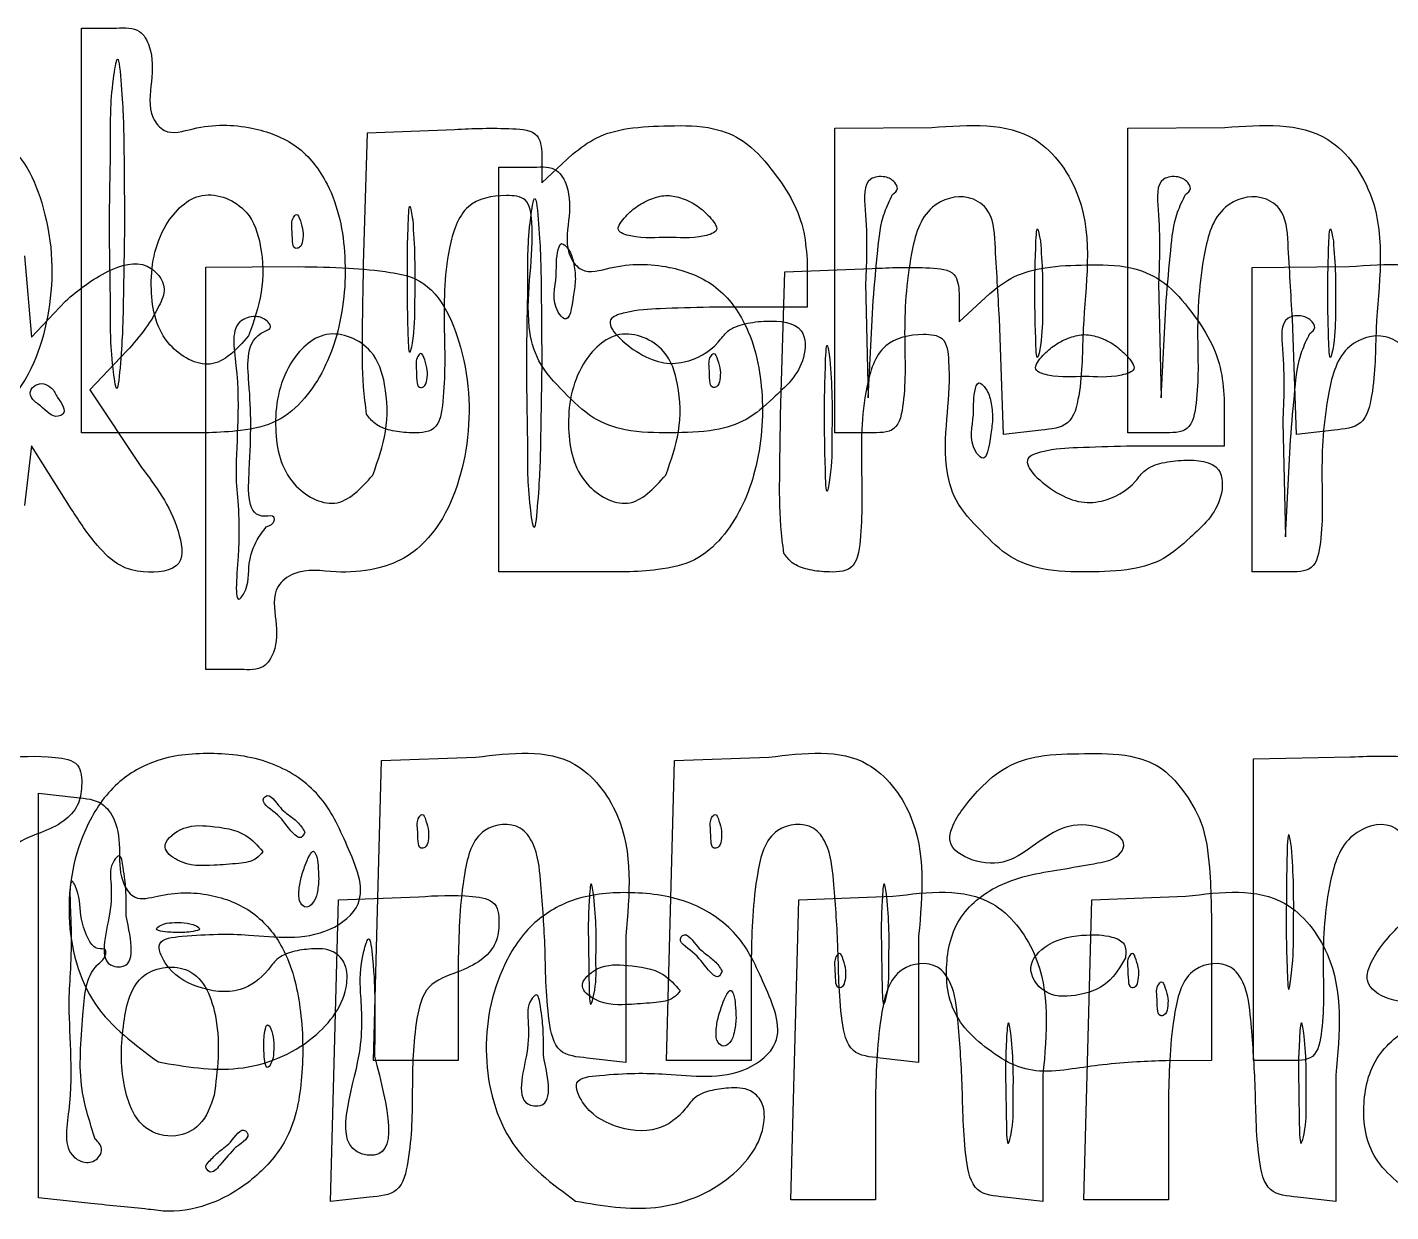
# Model space of a CAD drawing. Extents: x 0.12 to 3.45, y 0.56 to 2.39.
# Drawn here: x 2.5586 to 2.8844, y 1.1326 to 1.4156 of the extents above; entities that cross this region are included whole.
import ezdxf

# ---------------------------------------------------------------- set-up
doc = ezdxf.new("R2010")
doc.units = 0
doc.layers.get('0').update_dxf_attribs({"linetype": 'CONTINUOUS'})

msp = doc.modelspace()

# ---------------------------------------------------------------- linework, layer by layer
at = {"color": 7}
for p, q in [((2.571548, 1.367077), (2.571548, 1.41541)), ((2.571548, 1.41541), (2.579881, 1.41541)), ((2.639882, 1.39041), (2.660715, 1.391217)), ((2.751548, 1.391471), (2.774729, 1.391688)), ((2.751548, 1.355107), (2.751548, 1.391471)), ((2.821548, 1.391471), (2.844729, 1.391688)), ((2.821548, 1.355107), (2.821548, 1.391471)), ((2.638915, 1.358993), (2.639882, 1.39041)), ((2.681548, 1.378484), (2.688844, 1.38528)), ((2.681548, 1.385253), (2.681548, 1.378484)), ((2.671249, 1.333843), (2.671249, 1.382176)), ((2.671249, 1.382176), (2.679583, 1.382176)), ((2.76533, 1.375687), (2.76533, 1.375687)), ((2.83533, 1.375687), (2.83533, 1.375687)), ((2.581811, 1.368574), (2.581811, 1.368574)), ((2.623825, 1.369368), (2.623825, 1.369368)), ((2.650655, 1.369577), (2.650655, 1.369577)), ((2.721548, 1.37041), (2.721548, 1.37041)), ((2.571548, 1.318743), (2.571548, 1.367077)), ((2.571548, 1.367077), (2.571548, 1.367077)), ((2.800643, 1.364577), (2.800643, 1.364577)), ((2.870643, 1.364577), (2.870643, 1.364577)), ((2.557916, 1.361038), (2.559583, 1.341566)), ((2.744882, 1.360154), (2.744882, 1.348743)), ((2.601249, 1.358267), (2.62336, 1.358437)), ((2.601249, 1.310223), (2.601249, 1.358267)), ((2.738616, 1.325759), (2.739583, 1.357176)), ((2.739583, 1.357176), (2.760416, 1.357983)), ((2.851249, 1.358238), (2.87443, 1.358454)), ((2.851249, 1.321873), (2.851249, 1.358238)), ((2.751548, 1.318743), (2.751548, 1.355107)), ((2.751548, 1.355107), (2.751548, 1.355107)), ((2.758868, 1.354472), (2.759521, 1.327077)), ((2.821548, 1.318743), (2.821548, 1.355107)), ((2.821548, 1.355107), (2.821548, 1.355107)), ((2.828868, 1.354472), (2.829521, 1.327077)), ((2.559583, 1.341566), (2.567664, 1.350204)), ((2.689084, 1.351708), (2.689084, 1.351708)), ((2.759521, 1.327077), (2.760704, 1.350318)), ((2.78125, 1.34525), (2.788545, 1.352046)), ((2.78125, 1.352019), (2.78125, 1.34525)), ((2.829521, 1.327077), (2.830704, 1.350318)), ((2.744882, 1.348743), (2.721548, 1.348743)), ((2.791824, 1.318327), (2.790853, 1.345998)), ((2.861824, 1.318327), (2.860853, 1.345998)), ((2.865032, 1.342453), (2.865031, 1.342453)), ((2.611431, 1.341857), (2.611431, 1.341857)), ((2.582382, 1.338285), (2.573515, 1.32903)), ((2.653527, 1.336138), (2.653526, 1.336138)), ((2.723527, 1.336134), (2.723527, 1.336134)), ((2.750357, 1.336343), (2.750357, 1.336343)), ((2.821249, 1.337176), (2.821249, 1.337176)), ((2.671249, 1.285509), (2.671249, 1.333843)), ((2.671249, 1.333843), (2.671249, 1.333843)), ((2.681512, 1.335341), (2.681512, 1.335341)), ((2.565796, 1.327157), (2.565796, 1.327157)), ((2.573515, 1.32903), (2.585834, 1.310476)), ((2.844583, 1.32692), (2.844583, 1.31551)), ((2.639644, 1.32316), (2.639644, 1.32316)), ((2.85125, 1.321873), (2.851249, 1.321873)), ((2.85125, 1.285509), (2.85125, 1.321873)), ((2.858569, 1.321238), (2.859222, 1.293843)), ((2.5943, 1.318743), (2.571548, 1.318743)), ((2.759882, 1.318743), (2.751548, 1.318743)), ((2.788785, 1.318474), (2.788785, 1.318474)), ((2.800853, 1.319368), (2.791824, 1.318327)), ((2.829882, 1.318743), (2.821548, 1.318743)), ((2.859222, 1.293843), (2.860405, 1.317084)), ((2.870853, 1.319368), (2.861824, 1.318327)), ((2.559583, 1.315604), (2.557917, 1.30139)), ((2.569056, 1.300557), (2.559583, 1.315604)), ((2.844583, 1.31551), (2.82125, 1.31551)), ((2.601249, 1.26218), (2.601249, 1.310224)), ((2.601249, 1.310224), (2.601249, 1.310223)), ((2.641133, 1.308627), (2.641132, 1.308627)), ((2.711133, 1.308624), (2.711132, 1.308624)), ((2.615665, 1.296252), (2.615664, 1.296252)), ((2.739346, 1.289926), (2.739345, 1.289926)), ((2.694002, 1.285509), (2.671249, 1.285509)), ((2.859583, 1.285509), (2.85125, 1.285509)), ((2.609583, 1.26218), (2.601249, 1.26218)), ((2.851548, 1.240873), (2.874775, 1.241304)), ((2.642268, 1.204579), (2.643214, 1.240413)), ((2.643214, 1.240413), (2.665721, 1.241238)), ((2.712268, 1.204579), (2.713214, 1.240413)), ((2.713214, 1.240413), (2.735721, 1.241238)), ((2.851548, 1.20481), (2.851548, 1.240873)), ((2.56125, 1.184269), (2.56125, 1.232623)), ((2.56125, 1.232623), (2.570416, 1.231568)), ((2.653825, 1.226038), (2.653825, 1.226038)), ((2.723825, 1.226038), (2.723825, 1.226038)), ((2.624882, 1.223339), (2.624882, 1.223339)), ((2.614882, 1.218684), (2.614882, 1.218684)), ((2.860647, 1.21968), (2.86065, 1.21968)), ((2.628215, 1.212081), (2.628215, 1.212081)), ((2.631968, 1.171113), (2.632916, 1.207179)), ((2.632916, 1.207179), (2.652083, 1.207873)), ((2.693976, 1.207838), (2.69398, 1.207838)), ((2.74197, 1.171346), (2.742915, 1.207179)), ((2.742915, 1.207179), (2.765423, 1.208004)), ((2.763976, 1.207838), (2.76398, 1.207838)), ((2.81197, 1.171346), (2.812915, 1.207179)), ((2.812915, 1.207179), (2.835423, 1.208004)), ((2.582173, 1.203291), (2.582173, 1.20329)), ((2.641322, 1.168746), (2.642267, 1.204579)), ((2.642267, 1.204579), (2.642268, 1.204579)), ((2.711322, 1.168746), (2.712267, 1.204579)), ((2.712267, 1.204579), (2.712268, 1.204579)), ((2.851548, 1.168747), (2.851548, 1.20481)), ((2.851548, 1.20481), (2.851548, 1.20481)), ((2.59875, 1.201054), (2.59875, 1.201054)), ((2.701547, 1.198524), (2.701547, 1.168303)), ((2.771547, 1.198524), (2.771547, 1.168303)), ((2.841549, 1.19663), (2.841549, 1.168747)), ((2.661547, 1.193337), (2.661547, 1.168746)), ((2.731547, 1.193337), (2.731547, 1.168746)), ((2.753527, 1.192804), (2.753526, 1.192804)), ((2.82096, 1.19329), (2.82096, 1.19329)), ((2.823527, 1.192804), (2.823526, 1.192804)), ((2.724583, 1.190105), (2.724583, 1.190105)), ((2.830492, 1.186039), (2.830492, 1.186039)), ((2.56125, 1.135916), (2.56125, 1.184269)), ((2.714583, 1.18545), (2.714583, 1.18545)), ((2.616791, 1.176347), (2.616791, 1.176347)), ((2.727917, 1.178847), (2.727917, 1.178847)), ((2.793677, 1.174605), (2.793682, 1.174605)), ((2.863677, 1.174605), (2.863682, 1.174605)), ((2.63102, 1.135047), (2.631968, 1.171113)), ((2.631968, 1.171113), (2.631968, 1.171113)), ((2.641543, 1.169829), (2.641543, 1.169829)), ((2.681875, 1.170057), (2.681875, 1.170056)), ((2.741023, 1.135512), (2.741969, 1.171345)), ((2.741969, 1.171345), (2.74197, 1.171346)), ((2.787381, 1.172024), (2.787381, 1.172021)), ((2.811023, 1.135512), (2.811969, 1.171345)), ((2.811969, 1.171345), (2.81197, 1.171346)), ((2.589882, 1.16841), (2.589882, 1.16841)), ((2.651435, 1.168746), (2.641322, 1.168746)), ((2.661547, 1.168746), (2.651435, 1.168746)), ((2.701547, 1.168303), (2.692381, 1.169357)), ((2.721435, 1.168746), (2.711322, 1.168746)), ((2.731547, 1.168746), (2.721435, 1.168746)), ((2.771547, 1.168303), (2.762381, 1.169357)), ((2.841549, 1.168747), (2.830715, 1.168713)), ((2.859882, 1.168747), (2.851548, 1.168747)), ((2.801249, 1.16529), (2.801249, 1.135069)), ((2.871249, 1.16529), (2.871249, 1.135069)), ((2.603206, 1.160478), (2.603206, 1.160478)), ((2.761249, 1.160104), (2.761249, 1.135512)), ((2.831249, 1.160104), (2.831249, 1.135512)), ((2.574807, 1.149956), (2.574808, 1.149956)), ((2.608342, 1.148013), (2.608342, 1.148013)), ((2.57375, 1.134608), (2.56125, 1.135916)), ((2.573749, 1.134608), (2.57375, 1.134608)), ((2.640301, 1.136112), (2.63102, 1.135047)), ((2.689583, 1.135176), (2.689583, 1.135176)), ((2.751136, 1.135512), (2.741023, 1.135512)), ((2.761249, 1.135512), (2.751136, 1.135512)), ((2.801249, 1.135069), (2.792082, 1.136124)), ((2.821136, 1.135512), (2.811023, 1.135512)), ((2.831249, 1.135512), (2.821136, 1.135512)), ((2.871249, 1.135069), (2.862082, 1.136124))]:
    msp.add_line(p, q, dxfattribs=at)
for points, knots in [([(2.579881, 1.41541), (2.581898, 1.415511), (2.585492, 1.41569), (2.588706, 1.409678), (2.588375, 1.402621), (2.587199, 1.395281), (2.591805, 1.389477), (2.600899, 1.392526), (2.611359, 1.392386), (2.623554, 1.388009), (2.632168, 1.376691), (2.635338, 1.360398), (2.633641, 1.34238), (2.627241, 1.328632), (2.618435, 1.320842), (2.607452, 1.318618), (2.599369, 1.318695), (2.5943, 1.318743)], [0, 0, 0, 0, 0.005521, 0.009835, 0.018217, 0.026921, 0.030953, 0.037803, 0.051887, 0.063323, 0.074942, 0.092783, 0.11186, 0.128578, 0.136969, 0.14604, 0.161286, 0.161286, 0.161286, 0.161286]), ([(2.581811, 1.368574), (2.581758, 1.375367), (2.581666, 1.387184), (2.581501, 1.396796), (2.580263, 1.410884), (2.578323, 1.398312), (2.578639, 1.388062), (2.577977, 1.368743), (2.578594, 1.349363), (2.578333, 1.339146), (2.580053, 1.326433), (2.581292, 1.340418), (2.581522, 1.350006), (2.581705, 1.361791), (2.581811, 1.368574)], [0, 0, 0, 0, 0.019155, 0.033322, 0.039481, 0.044262, 0.058371, 0.078823, 0.099297, 0.113464, 0.118312, 0.124381, 0.138491, 0.157625, 0.157625, 0.157625, 0.157625]), ([(2.523658, 1.391671), (2.527645, 1.391618), (2.534997, 1.39152), (2.544248, 1.39061), (2.556348, 1.38832), (2.564495, 1.370338), (2.565222, 1.34858), (2.558864, 1.330022), (2.549143, 1.32164), (2.541329, 1.31899), (2.532448, 1.318326), (2.524044, 1.319902), (2.517148, 1.314765), (2.518372, 1.307112), (2.518652, 1.300606), (2.515323, 1.295144), (2.511858, 1.295316), (2.509881, 1.295414)], [0, 0, 0, 0, 0.011932, 0.022001, 0.02813, 0.047742, 0.072366, 0.095137, 0.102747, 0.110089, 0.119421, 0.129506, 0.134361, 0.142532, 0.150119, 0.154231, 0.159689, 0.159689, 0.159689, 0.159689]), ([(2.660715, 1.391217), (2.665057, 1.391418), (2.671295, 1.391707), (2.681044, 1.390912), (2.681396, 1.386961), (2.681548, 1.385253)], [0, 0, 0, 0, 0.013838, 0.019884, 0.024489, 0.024489, 0.024489, 0.024489]), ([(2.688844, 1.38528), (2.690701, 1.386722), (2.69462, 1.389763), (2.702757, 1.391812), (2.712142, 1.392134), (2.721653, 1.392171), (2.730488, 1.388622), (2.736196, 1.382129), (2.741151, 1.375218), (2.74426, 1.367784), (2.744678, 1.362657), (2.744882, 1.360154)], [0, 0, 0, 0, 0.006991, 0.014746, 0.024579, 0.035272, 0.042969, 0.052282, 0.060673, 0.068535, 0.076032, 0.076032, 0.076032, 0.076032]), ([(2.774729, 1.391688), (2.783654, 1.392339), (2.798793, 1.393442), (2.814434, 1.370931), (2.810372, 1.34828), (2.810816, 1.331098), (2.80817, 1.320074), (2.803232, 1.319598), (2.800853, 1.319368)], [0, 0, 0, 0, 0.024801, 0.04207, 0.073394, 0.089519, 0.096522, 0.10303, 0.10303, 0.10303, 0.10303]), ([(2.844729, 1.391688), (2.853654, 1.392339), (2.868793, 1.393442), (2.884434, 1.370931), (2.880372, 1.34828), (2.880816, 1.331098), (2.87817, 1.320074), (2.873232, 1.319598), (2.870853, 1.319368)], [0, 0, 0, 0, 0.024801, 0.04207, 0.073394, 0.089519, 0.096522, 0.10303, 0.10303, 0.10303, 0.10303]), ([(2.679583, 1.382176), (2.6816, 1.382277), (2.685193, 1.382456), (2.688407, 1.376444), (2.688077, 1.369387), (2.6869, 1.362047), (2.691506, 1.356244), (2.700601, 1.359292), (2.71106, 1.359153), (2.723256, 1.354775), (2.73187, 1.343457), (2.73504, 1.327164), (2.733342, 1.309146), (2.726942, 1.295398), (2.718136, 1.287608), (2.707154, 1.285384), (2.69907, 1.285461), (2.694002, 1.285509)], [0, 0, 0, 0, 0.005521, 0.009835, 0.018217, 0.026921, 0.030953, 0.037803, 0.051887, 0.063323, 0.074942, 0.092783, 0.11186, 0.128578, 0.136969, 0.14604, 0.161286, 0.161286, 0.161286, 0.161286]), ([(2.76533, 1.375687), (2.765875, 1.376111), (2.766901, 1.376907), (2.765671, 1.379007), (2.763408, 1.380191), (2.758068, 1.379542), (2.759404, 1.367432), (2.759089, 1.359818), (2.758868, 1.354472)], [0, 0, 0, 0, 0.001795, 0.003374, 0.006077, 0.009478, 0.016919, 0.034458, 0.034458, 0.034458, 0.034458]), ([(2.83533, 1.375687), (2.835875, 1.376111), (2.836901, 1.376907), (2.835671, 1.379007), (2.833408, 1.380191), (2.828068, 1.379542), (2.829404, 1.367432), (2.829089, 1.359818), (2.828868, 1.354472)], [0, 0, 0, 0, 0.001795, 0.003374, 0.006077, 0.009478, 0.016919, 0.034458, 0.034458, 0.034458, 0.034458]), ([(2.611431, 1.341857), (2.612654, 1.345298), (2.615138, 1.352286), (2.614867, 1.362669), (2.611649, 1.372917), (2.599796, 1.377861), (2.589526, 1.3674), (2.587247, 1.353691), (2.590143, 1.339743), (2.603085, 1.332542), (2.60859, 1.338686), (2.611431, 1.341857)], [0, 0, 0, 0, 0.010868, 0.022072, 0.030667, 0.041905, 0.053, 0.068872, 0.082813, 0.093458, 0.104816, 0.104816, 0.104816, 0.104816]), ([(2.721548, 1.348743), (2.717564, 1.348634), (2.71072, 1.348447), (2.703395, 1.348096), (2.695069, 1.34559), (2.705345, 1.335999), (2.714661, 1.334281), (2.722685, 1.338598), (2.725907, 1.343531), (2.730361, 1.344981), (2.736039, 1.345678), (2.744718, 1.345014), (2.744511, 1.333967), (2.7377, 1.327864), (2.73073, 1.321455), (2.722007, 1.318856), (2.712222, 1.318713), (2.702311, 1.318734), (2.693158, 1.322005), (2.686778, 1.328479), (2.68033, 1.335158), (2.677791, 1.345416), (2.67872, 1.356819), (2.679519, 1.366287), (2.678541, 1.375071), (2.671165, 1.375752), (2.66242, 1.373841), (2.65805, 1.35957), (2.658127, 1.343828), (2.658535, 1.330293), (2.656925, 1.318691), (2.650067, 1.318613), (2.645509, 1.319134), (2.64169, 1.320477), (2.64026, 1.322353), (2.639644, 1.32316)], [0, 0, 0, 0, 0.011759, 0.020196, 0.023664, 0.03345, 0.045217, 0.054649, 0.058067, 0.062537, 0.067777, 0.076353, 0.082776, 0.094989, 0.103061, 0.110943, 0.12152, 0.132438, 0.140502, 0.149828, 0.159442, 0.16778, 0.180612, 0.192988, 0.198433, 0.203025, 0.212486, 0.223352, 0.243158, 0.260054, 0.266853, 0.272799, 0.277322, 0.281293, 0.284291, 0.284291, 0.284291, 0.284291]), ([(2.681512, 1.335341), (2.681459, 1.342133), (2.681367, 1.35395), (2.681202, 1.363562), (2.679964, 1.377651), (2.678025, 1.365078), (2.678341, 1.354828), (2.677678, 1.335509), (2.678296, 1.316129), (2.678035, 1.305912), (2.679755, 1.293199), (2.680994, 1.307184), (2.681224, 1.316772), (2.681407, 1.328557), (2.681512, 1.335341)], [0, 0, 0, 0, 0.019155, 0.033322, 0.039481, 0.044262, 0.058371, 0.078823, 0.099297, 0.113464, 0.118312, 0.124381, 0.138491, 0.157625, 0.157625, 0.157625, 0.157625]), ([(2.721548, 1.37041), (2.720623, 1.371304), (2.71873, 1.373134), (2.715255, 1.374802), (2.711546, 1.375692), (2.707851, 1.374822), (2.704329, 1.373043), (2.701723, 1.370773), (2.698583, 1.36689), (2.705185, 1.364887), (2.71154, 1.36581), (2.717933, 1.364838), (2.724487, 1.366956), (2.722565, 1.369215), (2.721548, 1.37041)], [0, 0, 0, 0, 0.003835, 0.007851, 0.011433, 0.015015, 0.019031, 0.022866, 0.026505, 0.029746, 0.038562, 0.047378, 0.050619, 0.054257, 0.054257, 0.054257, 0.054257]), ([(2.790853, 1.345998), (2.790518, 1.351847), (2.790024, 1.360461), (2.789338, 1.371974), (2.782327, 1.376182), (2.772599, 1.373088), (2.768766, 1.358666), (2.76788, 1.342715), (2.768656, 1.329522), (2.76671, 1.318642), (2.762082, 1.318711), (2.759882, 1.318743)], [0, 0, 0, 0, 0.018079, 0.026626, 0.031594, 0.04045, 0.052583, 0.072782, 0.088443, 0.094879, 0.100713, 0.100713, 0.100713, 0.100713]), ([(2.760704, 1.350318), (2.761041, 1.354304), (2.761639, 1.361355), (2.762577, 1.370104), (2.76464, 1.374287), (2.76533, 1.375687)], [0, 0, 0, 0, 0.012046, 0.02131, 0.025971, 0.025971, 0.025971, 0.025971]), ([(2.860853, 1.345998), (2.860518, 1.351847), (2.860024, 1.360461), (2.859338, 1.371974), (2.852327, 1.376182), (2.842599, 1.373088), (2.838766, 1.358666), (2.83788, 1.342715), (2.838656, 1.329522), (2.83671, 1.318642), (2.832082, 1.318711), (2.829882, 1.318743)], [0, 0, 0, 0, 0.018079, 0.026626, 0.031594, 0.04045, 0.052583, 0.072782, 0.088443, 0.094879, 0.100713, 0.100713, 0.100713, 0.100713]), ([(2.830704, 1.350318), (2.831041, 1.354304), (2.831639, 1.361355), (2.832577, 1.370104), (2.83464, 1.374287), (2.83533, 1.375687)], [0, 0, 0, 0, 0.012046, 0.02131, 0.025971, 0.025971, 0.025971, 0.025971]), ([(2.650655, 1.369577), (2.65042, 1.371111), (2.649822, 1.375009), (2.649358, 1.363149), (2.649385, 1.355385), (2.649384, 1.347742), (2.64979, 1.335727), (2.651195, 1.344248), (2.651059, 1.350231), (2.651273, 1.360243), (2.650853, 1.366585), (2.650655, 1.369577)], [0, 0, 0, 0, 0.003316, 0.008426, 0.020758, 0.033089, 0.038199, 0.041515, 0.050604, 0.060783, 0.069873, 0.069873, 0.069873, 0.069873]), ([(2.623825, 1.369368), (2.623555, 1.370176), (2.623137, 1.371426), (2.621562, 1.369587), (2.621893, 1.36726), (2.621845, 1.365039), (2.622163, 1.362604), (2.62401, 1.362934), (2.624425, 1.364818), (2.62457, 1.366972), (2.624082, 1.368542), (2.623825, 1.369368)], [0, 0, 0, 0, 0.0018, 0.002786, 0.005648, 0.008593, 0.010286, 0.011274, 0.013064, 0.015362, 0.017914, 0.017914, 0.017914, 0.017914]), ([(2.800643, 1.364577), (2.800402, 1.365932), (2.799791, 1.369367), (2.799313, 1.358924), (2.799342, 1.352055), (2.799339, 1.345291), (2.799758, 1.334713), (2.801192, 1.342207), (2.801057, 1.347511), (2.801275, 1.356342), (2.800845, 1.361937), (2.800643, 1.364577)], [0, 0, 0, 0, 0.002945, 0.00746, 0.018341, 0.029222, 0.033738, 0.036683, 0.044706, 0.053688, 0.061711, 0.061711, 0.061711, 0.061711]), ([(2.870643, 1.364577), (2.870402, 1.365932), (2.869791, 1.369367), (2.869313, 1.358924), (2.869342, 1.352055), (2.869339, 1.345291), (2.869757, 1.334713), (2.871192, 1.342207), (2.871057, 1.347511), (2.871275, 1.356342), (2.870845, 1.361937), (2.870643, 1.364577)], [0, 0, 0, 0, 0.002945, 0.00746, 0.018341, 0.029222, 0.033738, 0.036683, 0.044706, 0.053688, 0.061711, 0.061711, 0.061711, 0.061711]), ([(2.689084, 1.351708), (2.689296, 1.352963), (2.689727, 1.355506), (2.689156, 1.359323), (2.688451, 1.362042), (2.685986, 1.36481), (2.684761, 1.360187), (2.685375, 1.355568), (2.683525, 1.349604), (2.688067, 1.344254), (2.688652, 1.348539), (2.689084, 1.351708)], [0, 0, 0, 0, 0.003819, 0.007736, 0.011112, 0.013236, 0.01553, 0.021132, 0.029819, 0.031982, 0.03812, 0.03812, 0.03812, 0.03812]), ([(2.567664, 1.350204), (2.570813, 1.352805), (2.576325, 1.357359), (2.586707, 1.360617), (2.59231, 1.353969), (2.589781, 1.348372), (2.586881, 1.343404), (2.583941, 1.340059), (2.582382, 1.338285)], [0, 0, 0, 0, 0.012481, 0.021847, 0.028535, 0.032825, 0.039056, 0.046092, 0.046092, 0.046092, 0.046092]), ([(2.639644, 1.32316), (2.639371, 1.325334), (2.638563, 1.33177), (2.638651, 1.343757), (2.63882, 1.35352), (2.638915, 1.358993)], [0, 0, 0, 0, 0.00657, 0.019446, 0.035878, 0.035878, 0.035878, 0.035878]), ([(2.788545, 1.352046), (2.790403, 1.353488), (2.794322, 1.356529), (2.802458, 1.358578), (2.811843, 1.3589), (2.821354, 1.358937), (2.83019, 1.355388), (2.835897, 1.348895), (2.840853, 1.341984), (2.843961, 1.33455), (2.844379, 1.329423), (2.844583, 1.32692)], [0, 0, 0, 0, 0.006991, 0.014746, 0.024579, 0.035272, 0.042969, 0.052282, 0.060673, 0.068535, 0.076032, 0.076032, 0.076032, 0.076032]), ([(2.87443, 1.358454), (2.883355, 1.359105), (2.898494, 1.360208), (2.914136, 1.337697), (2.910073, 1.315047), (2.910517, 1.297864), (2.907871, 1.28684), (2.902933, 1.286364), (2.900554, 1.286134)], [0, 0, 0, 0, 0.024801, 0.04207, 0.073394, 0.089519, 0.096522, 0.10303, 0.10303, 0.10303, 0.10303]), ([(2.62336, 1.358437), (2.627347, 1.358384), (2.634699, 1.358286), (2.643949, 1.357376), (2.656049, 1.355086), (2.664196, 1.337105), (2.664924, 1.315347), (2.658565, 1.296789), (2.648844, 1.288406), (2.64103, 1.285757), (2.632149, 1.285092), (2.623746, 1.286668), (2.616849, 1.281531), (2.618073, 1.273878), (2.618353, 1.267372), (2.615024, 1.261911), (2.611559, 1.262082), (2.609583, 1.26218)], [0, 0, 0, 0, 0.011932, 0.022001, 0.02813, 0.047742, 0.072366, 0.095137, 0.102747, 0.110089, 0.119421, 0.129506, 0.134361, 0.142532, 0.150119, 0.154231, 0.159689, 0.159689, 0.159689, 0.159689]), ([(2.760416, 1.357983), (2.764758, 1.358184), (2.770997, 1.358473), (2.780746, 1.357678), (2.781098, 1.353728), (2.78125, 1.352019)], [0, 0, 0, 0, 0.013838, 0.019884, 0.024489, 0.024489, 0.024489, 0.024489]), ([(2.615664, 1.296252), (2.616541, 1.296584), (2.617709, 1.297025), (2.617581, 1.299174), (2.610828, 1.297459), (2.612076, 1.316099), (2.612097, 1.326144), (2.610512, 1.341593), (2.617183, 1.34365), (2.615819, 1.345784), (2.613393, 1.34687), (2.606723, 1.345283), (2.61018, 1.327838), (2.607301, 1.308758), (2.610043, 1.296742), (2.60777, 1.276519), (2.611679, 1.282283), (2.611071, 1.287148), (2.612916, 1.29268), (2.614899, 1.295257), (2.615665, 1.296252)], [0, 0, 0, 0, 0.00243, 0.003236, 0.005351, 0.017052, 0.037881, 0.050708, 0.05247, 0.0538, 0.056686, 0.060517, 0.071372, 0.098291, 0.116991, 0.126873, 0.12822, 0.13536, 0.141338, 0.145097, 0.145097, 0.145097, 0.145097]), ([(2.865031, 1.342453), (2.865577, 1.342877), (2.866602, 1.343673), (2.865372, 1.345773), (2.863109, 1.346957), (2.85777, 1.346308), (2.859106, 1.334198), (2.85879, 1.326584), (2.858569, 1.321238)], [0, 0, 0, 0, 0.001795, 0.003374, 0.006077, 0.009478, 0.016919, 0.034458, 0.034458, 0.034458, 0.034458]), ([(2.641132, 1.308627), (2.642355, 1.312068), (2.64484, 1.319056), (2.644568, 1.329439), (2.64135, 1.339687), (2.629497, 1.344631), (2.619228, 1.33417), (2.616949, 1.320461), (2.619844, 1.306513), (2.632786, 1.299312), (2.638291, 1.305456), (2.641133, 1.308627)], [0, 0, 0, 0, 0.010868, 0.022072, 0.030667, 0.041905, 0.053, 0.068872, 0.082813, 0.093458, 0.104816, 0.104816, 0.104816, 0.104816]), ([(2.711132, 1.308624), (2.712355, 1.312064), (2.71484, 1.319052), (2.714569, 1.329435), (2.711351, 1.339683), (2.699497, 1.344627), (2.689228, 1.334166), (2.686949, 1.320457), (2.689844, 1.306509), (2.702786, 1.299308), (2.708291, 1.305452), (2.711133, 1.308624)], [0, 0, 0, 0, 0.010868, 0.022072, 0.030667, 0.041905, 0.053, 0.068872, 0.082813, 0.093458, 0.104816, 0.104816, 0.104816, 0.104816]), ([(2.890555, 1.312764), (2.890219, 1.318613), (2.889725, 1.327227), (2.889039, 1.338741), (2.882028, 1.342948), (2.8723, 1.339854), (2.868467, 1.325432), (2.867581, 1.309482), (2.868358, 1.296288), (2.866412, 1.285408), (2.861784, 1.285477), (2.859583, 1.285509)], [0, 0, 0, 0, 0.018079, 0.026626, 0.031594, 0.04045, 0.052583, 0.072782, 0.088443, 0.094879, 0.100713, 0.100713, 0.100713, 0.100713]), ([(2.860405, 1.317084), (2.860743, 1.32107), (2.86134, 1.328121), (2.862279, 1.33687), (2.864341, 1.341053), (2.865032, 1.342453)], [0, 0, 0, 0, 0.012046, 0.02131, 0.025971, 0.025971, 0.025971, 0.025971]), ([(2.82125, 1.31551), (2.817265, 1.3154), (2.810421, 1.315213), (2.803096, 1.314862), (2.79477, 1.312356), (2.805046, 1.302765), (2.814363, 1.301047), (2.822386, 1.305364), (2.825608, 1.310297), (2.830063, 1.311747), (2.835741, 1.312444), (2.844419, 1.31178), (2.844213, 1.300734), (2.837402, 1.29463), (2.830431, 1.288221), (2.821708, 1.285622), (2.811923, 1.285479), (2.802012, 1.2855), (2.792859, 1.288771), (2.786479, 1.295245), (2.780032, 1.301924), (2.777492, 1.312182), (2.778421, 1.323585), (2.77922, 1.333053), (2.778242, 1.341837), (2.770867, 1.342519), (2.762121, 1.340607), (2.757751, 1.326337), (2.757829, 1.310594), (2.758237, 1.297059), (2.756626, 1.285457), (2.749768, 1.285379), (2.74521, 1.285901), (2.741391, 1.287243), (2.739961, 1.289119), (2.739346, 1.289926)], [0, 0, 0, 0, 0.011759, 0.020196, 0.023664, 0.03345, 0.045217, 0.054649, 0.058067, 0.062537, 0.067777, 0.076353, 0.082776, 0.094989, 0.103061, 0.110943, 0.12152, 0.132438, 0.140502, 0.149828, 0.159442, 0.16778, 0.180612, 0.192988, 0.198433, 0.203025, 0.212486, 0.223352, 0.243158, 0.260054, 0.266853, 0.272799, 0.277322, 0.281293, 0.284291, 0.284291, 0.284291, 0.284291]), ([(2.750357, 1.336343), (2.750121, 1.337877), (2.749523, 1.341775), (2.74906, 1.329915), (2.749087, 1.322151), (2.749085, 1.314508), (2.749491, 1.302493), (2.750897, 1.311014), (2.75076, 1.316997), (2.750975, 1.32701), (2.750555, 1.333351), (2.750357, 1.336343)], [0, 0, 0, 0, 0.003316, 0.008426, 0.020758, 0.033089, 0.038199, 0.041515, 0.050604, 0.060783, 0.069873, 0.069873, 0.069873, 0.069873]), ([(2.821249, 1.337176), (2.820325, 1.33807), (2.818431, 1.3399), (2.814956, 1.341568), (2.811247, 1.342458), (2.807552, 1.341589), (2.80403, 1.339809), (2.801424, 1.337539), (2.798284, 1.333656), (2.804886, 1.331653), (2.811242, 1.332576), (2.817634, 1.331604), (2.824188, 1.333722), (2.822266, 1.335981), (2.821249, 1.337176)], [0, 0, 0, 0, 0.003835, 0.007851, 0.011433, 0.015015, 0.019031, 0.022866, 0.026505, 0.029746, 0.038562, 0.047378, 0.050619, 0.054257, 0.054257, 0.054257, 0.054257]), ([(2.653526, 1.336138), (2.653256, 1.336946), (2.652839, 1.338196), (2.651264, 1.336357), (2.651594, 1.33403), (2.651547, 1.331809), (2.651864, 1.329374), (2.653711, 1.329704), (2.654126, 1.331588), (2.654271, 1.333742), (2.653783, 1.335312), (2.653527, 1.336138)], [0, 0, 0, 0, 0.0018, 0.002786, 0.005648, 0.008593, 0.010286, 0.011274, 0.013064, 0.015361, 0.017914, 0.017914, 0.017914, 0.017914]), ([(2.723527, 1.336134), (2.723257, 1.336942), (2.722839, 1.338192), (2.721264, 1.336353), (2.721594, 1.334026), (2.721547, 1.331805), (2.721864, 1.32937), (2.723711, 1.3297), (2.724126, 1.331584), (2.724271, 1.333738), (2.723783, 1.335308), (2.723527, 1.336134)], [0, 0, 0, 0, 0.0018, 0.002786, 0.005648, 0.008593, 0.010286, 0.011274, 0.013064, 0.015362, 0.017914, 0.017914, 0.017914, 0.017914]), ([(2.565796, 1.327157), (2.565399, 1.327953), (2.564677, 1.3294), (2.562588, 1.330684), (2.560493, 1.330287), (2.558979, 1.328757), (2.55972, 1.326438), (2.562396, 1.324968), (2.564652, 1.32194), (2.568266, 1.323649), (2.566871, 1.32563), (2.565796, 1.327157)], [0, 0, 0, 0, 0.002641, 0.004799, 0.006775, 0.008674, 0.010422, 0.013098, 0.018006, 0.019234, 0.023371, 0.023371, 0.023371, 0.023371]), ([(2.788785, 1.318474), (2.788998, 1.319729), (2.789428, 1.322272), (2.788857, 1.326089), (2.788153, 1.328808), (2.785688, 1.331576), (2.784463, 1.326953), (2.785076, 1.322334), (2.783226, 1.316371), (2.787768, 1.31102), (2.788353, 1.315305), (2.788785, 1.318474)], [0, 0, 0, 0, 0.003819, 0.007736, 0.011112, 0.013236, 0.01553, 0.021132, 0.029819, 0.031982, 0.03812, 0.03812, 0.03812, 0.03812]), ([(2.739345, 1.289926), (2.739072, 1.2921), (2.738264, 1.298536), (2.738352, 1.310523), (2.738521, 1.320286), (2.738616, 1.325759)], [0, 0, 0, 0, 0.00657, 0.019446, 0.035878, 0.035878, 0.035878, 0.035878]), ([(2.585834, 1.310476), (2.589233, 1.306024), (2.594112, 1.299633), (2.596675, 1.28589), (2.587015, 1.285011), (2.580184, 1.286709), (2.574286, 1.292564), (2.571005, 1.297579), (2.569056, 1.300557)], [0, 0, 0, 0, 0.017558, 0.025207, 0.033856, 0.039534, 0.04689, 0.057645, 0.057645, 0.057645, 0.057645]), ([(2.552382, 1.241107), (2.55648, 1.241384), (2.562353, 1.241781), (2.571414, 1.24031), (2.571732, 1.234305), (2.570968, 1.229497), (2.567069, 1.225419), (2.5614, 1.222916), (2.553767, 1.220392), (2.551025, 1.208713), (2.550838, 1.194827), (2.550799, 1.181647), (2.548211, 1.170005), (2.543072, 1.16956), (2.5406, 1.169346)], [0, 0, 0, 0, 0.012896, 0.01848, 0.023565, 0.028314, 0.033178, 0.039487, 0.047232, 0.055285, 0.072389, 0.089516, 0.096775, 0.103503, 0.103503, 0.103503, 0.103503]), ([(2.589882, 1.16841), (2.584275, 1.17254), (2.572654, 1.181101), (2.566872, 1.203295), (2.570503, 1.222266), (2.579148, 1.235294), (2.590298, 1.24155), (2.603489, 1.242563), (2.617234, 1.240743), (2.629416, 1.23251), (2.634865, 1.220433), (2.640732, 1.206937), (2.627939, 1.196822), (2.611939, 1.199197), (2.600377, 1.198948), (2.588703, 1.19778), (2.592232, 1.189808), (2.59899, 1.185787), (2.609074, 1.184313), (2.615288, 1.188961), (2.618155, 1.193395), (2.622079, 1.194963), (2.626595, 1.195526), (2.631351, 1.19553), (2.634949, 1.191997), (2.635364, 1.183538), (2.626669, 1.172052), (2.609139, 1.165114), (2.596268, 1.167317), (2.589882, 1.16841)], [0, 0, 0, 0, 0.020378, 0.042233, 0.064294, 0.076807, 0.087867, 0.10132, 0.115813, 0.128951, 0.142789, 0.156819, 0.165901, 0.185282, 0.201235, 0.206902, 0.211656, 0.221154, 0.231399, 0.239571, 0.242864, 0.246996, 0.251561, 0.256795, 0.260378, 0.265503, 0.280552, 0.3, 0.319155, 0.319155, 0.319155, 0.319155]), ([(2.665721, 1.241238), (2.67423, 1.242271), (2.688365, 1.243988), (2.703893, 1.223825), (2.702471, 1.208487), (2.701547, 1.198524)], [0, 0, 0, 0, 0.023705, 0.039379, 0.068434, 0.068434, 0.068434, 0.068434]), ([(2.735721, 1.241238), (2.74423, 1.242271), (2.758365, 1.243988), (2.773893, 1.223825), (2.772471, 1.208487), (2.771547, 1.198524)], [0, 0, 0, 0, 0.023705, 0.039379, 0.068434, 0.068434, 0.068434, 0.068434]), ([(2.787381, 1.172021), (2.785466, 1.173658), (2.781892, 1.176712), (2.77864, 1.183188), (2.777776, 1.191945), (2.779946, 1.203097), (2.791495, 1.21229), (2.803865, 1.214083), (2.813429, 1.215788), (2.818812, 1.216753), (2.821958, 1.221518), (2.813991, 1.225239), (2.806585, 1.225317), (2.799479, 1.220527), (2.7928, 1.215532), (2.784887, 1.215794), (2.778298, 1.219726), (2.779589, 1.225136), (2.782199, 1.229213), (2.786486, 1.234268), (2.792303, 1.239278), (2.801186, 1.242025), (2.811192, 1.242072), (2.820979, 1.242163), (2.829587, 1.239334), (2.835027, 1.23319), (2.839911, 1.22522), (2.841502, 1.212387), (2.841531, 1.202669), (2.841549, 1.19663)], [0, 0, 0, 0, 0.007497, 0.013993, 0.021106, 0.033731, 0.046132, 0.062502, 0.07048, 0.075729, 0.078252, 0.085091, 0.093802, 0.10183, 0.10976, 0.11813, 0.124974, 0.128216, 0.133378, 0.139669, 0.14801, 0.156015, 0.166923, 0.177933, 0.185321, 0.193193, 0.201947, 0.213024, 0.231211, 0.231211, 0.231211, 0.231211]), ([(2.874775, 1.241304), (2.880031, 1.241501), (2.88815, 1.241804), (2.899416, 1.239714), (2.905143, 1.232945), (2.91018, 1.22519), (2.911407, 1.212632), (2.910708, 1.196752), (2.910649, 1.182903), (2.908541, 1.170195), (2.903268, 1.16963), (2.900853, 1.169372)], [0, 0, 0, 0, 0.015896, 0.024558, 0.032843, 0.041482, 0.052007, 0.069822, 0.088634, 0.096425, 0.103011, 0.103011, 0.103011, 0.103011]), ([(2.570416, 1.231568), (2.572561, 1.231373), (2.576388, 1.231025), (2.5803, 1.225446), (2.580692, 1.218503), (2.580547, 1.211894), (2.584417, 1.206632), (2.592342, 1.208988), (2.601697, 1.209116), (2.612974, 1.204831), (2.621007, 1.194891), (2.624358, 1.18084), (2.624663, 1.16549), (2.622162, 1.150925), (2.61358, 1.140701), (2.603676, 1.134412), (2.594246, 1.132273), (2.586878, 1.13333), (2.580708, 1.133865), (2.576122, 1.134355), (2.573749, 1.134608)], [0, 0, 0, 0, 0.006133, 0.010941, 0.018815, 0.026684, 0.030607, 0.035992, 0.048484, 0.059531, 0.070552, 0.085409, 0.101895, 0.116791, 0.128309, 0.140767, 0.151582, 0.156339, 0.163019, 0.170175, 0.170175, 0.170175, 0.170175]), ([(2.624882, 1.223339), (2.62463, 1.223767), (2.623878, 1.225046), (2.621753, 1.227025), (2.618936, 1.228669), (2.616487, 1.232937), (2.614025, 1.230476), (2.619125, 1.227388), (2.620344, 1.224783), (2.623876, 1.221205), (2.624624, 1.222791), (2.624882, 1.223339)], [0, 0, 0, 0, 0.001493, 0.004457, 0.0083, 0.012792, 0.013291, 0.017783, 0.023477, 0.026389, 0.027927, 0.027927, 0.027927, 0.027927]), ([(2.614882, 1.218684), (2.613611, 1.220109), (2.610348, 1.223769), (2.602664, 1.224805), (2.595766, 1.225179), (2.589824, 1.219951), (2.595973, 1.215036), (2.602273, 1.215338), (2.608489, 1.215747), (2.612949, 1.21632), (2.614386, 1.218077), (2.614882, 1.218684)], [0, 0, 0, 0, 0.005601, 0.014381, 0.021658, 0.027132, 0.031425, 0.040248, 0.046142, 0.050495, 0.05279, 0.05279, 0.05279, 0.05279]), ([(2.653825, 1.226038), (2.653555, 1.226845), (2.653137, 1.228096), (2.651562, 1.226257), (2.651893, 1.22393), (2.651845, 1.221708), (2.652162, 1.219274), (2.65401, 1.219604), (2.654425, 1.221488), (2.65457, 1.223642), (2.654082, 1.225212), (2.653825, 1.226038)], [0, 0, 0, 0, 0.0018, 0.002786, 0.005648, 0.008593, 0.010286, 0.011274, 0.013064, 0.015362, 0.017914, 0.017914, 0.017914, 0.017914]), ([(2.692381, 1.169357), (2.689931, 1.169594), (2.684695, 1.1701), (2.682352, 1.182421), (2.682524, 1.195316), (2.68141, 1.209683), (2.680508, 1.219464), (2.675952, 1.225963), (2.665509, 1.22469), (2.66196, 1.210103), (2.661709, 1.199909), (2.661547, 1.193337)], [0, 0, 0, 0, 0.006672, 0.014258, 0.032448, 0.047903, 0.05696, 0.061617, 0.070072, 0.08127, 0.101588, 0.101588, 0.101588, 0.101588]), ([(2.723825, 1.226038), (2.723555, 1.226845), (2.723137, 1.228096), (2.721562, 1.226257), (2.721893, 1.22393), (2.721845, 1.221708), (2.722162, 1.219274), (2.72401, 1.219604), (2.724425, 1.221488), (2.72457, 1.223642), (2.724082, 1.225212), (2.723825, 1.226038)], [0, 0, 0, 0, 0.0018, 0.002786, 0.005648, 0.008593, 0.010286, 0.011274, 0.013064, 0.015362, 0.017914, 0.017914, 0.017914, 0.017914]), ([(2.762381, 1.169357), (2.759931, 1.169594), (2.754695, 1.1701), (2.752352, 1.182421), (2.752524, 1.195316), (2.75141, 1.209683), (2.750508, 1.219464), (2.745952, 1.225963), (2.735509, 1.22469), (2.73196, 1.210103), (2.731709, 1.199909), (2.731547, 1.193337)], [0, 0, 0, 0, 0.006672, 0.014258, 0.032448, 0.047903, 0.05696, 0.061617, 0.070072, 0.08127, 0.101588, 0.101588, 0.101588, 0.101588]), ([(2.890853, 1.196002), (2.890481, 1.201639), (2.889919, 1.210173), (2.889483, 1.220996), (2.883287, 1.226411), (2.873083, 1.223018), (2.868781, 1.209029), (2.867886, 1.192878), (2.86864, 1.179732), (2.866751, 1.168658), (2.862085, 1.168718), (2.859882, 1.168747)], [0, 0, 0, 0, 0.017254, 0.026119, 0.030574, 0.039929, 0.052061, 0.071958, 0.087911, 0.094438, 0.10028, 0.10028, 0.10028, 0.10028]), ([(2.86065, 1.21968), (2.860415, 1.221036), (2.859737, 1.224953), (2.859441, 1.211919), (2.859402, 1.203898), (2.859345, 1.195636), (2.859892, 1.183341), (2.861139, 1.193019), (2.861084, 1.199375), (2.861266, 1.210031), (2.860843, 1.216628), (2.860647, 1.21968)], [0, 0, 0, 0, 0.003042, 0.008784, 0.021968, 0.034897, 0.039971, 0.043937, 0.053901, 0.064679, 0.07396, 0.07396, 0.07396, 0.07396]), ([(2.628215, 1.212081), (2.628161, 1.213231), (2.628068, 1.215217), (2.62791, 1.21725), (2.626937, 1.219233), (2.625637, 1.217237), (2.624897, 1.215282), (2.623806, 1.212109), (2.623388, 1.209077), (2.623457, 1.206504), (2.625253, 1.204976), (2.627131, 1.206507), (2.62798, 1.208929), (2.628131, 1.210946), (2.628215, 1.212081)], [0, 0, 0, 0, 0.003363, 0.005801, 0.006919, 0.008189, 0.010818, 0.014338, 0.017728, 0.020166, 0.021741, 0.023516, 0.026146, 0.029529, 0.029529, 0.029529, 0.029529]), ([(2.582173, 1.20329), (2.5822, 1.20554), (2.582248, 1.20961), (2.581683, 1.213382), (2.580939, 1.218588), (2.578191, 1.215388), (2.578667, 1.210565), (2.578763, 1.203036), (2.574984, 1.191684), (2.584851, 1.190612), (2.583422, 1.197378), (2.582173, 1.203291)], [0, 0, 0, 0, 0.006425, 0.011622, 0.014591, 0.016152, 0.02121, 0.029028, 0.041451, 0.043215, 0.055425, 0.055425, 0.055425, 0.055425]), ([(2.574808, 1.149956), (2.573531, 1.1539), (2.570395, 1.163589), (2.571821, 1.177243), (2.572465, 1.189879), (2.577159, 1.193002), (2.577574, 1.195626), (2.574783, 1.195158), (2.572746, 1.19821), (2.571007, 1.203115), (2.571315, 1.207698), (2.568301, 1.214308), (2.569641, 1.194063), (2.567558, 1.182559), (2.570113, 1.162867), (2.566764, 1.146767), (2.572984, 1.143802), (2.575785, 1.145375), (2.576714, 1.148076), (2.575514, 1.149258), (2.574807, 1.149956)], [0, 0, 0, 0, 0.012239, 0.03007, 0.042444, 0.045471, 0.046756, 0.048613, 0.051468, 0.056875, 0.064105, 0.06582, 0.075386, 0.093966, 0.120288, 0.131457, 0.13506, 0.138101, 0.139982, 0.14269, 0.14269, 0.14269, 0.14269]), ([(2.689583, 1.135176), (2.683976, 1.139307), (2.672355, 1.147867), (2.666573, 1.170062), (2.670205, 1.189032), (2.678849, 1.20206), (2.689999, 1.208316), (2.70319, 1.209329), (2.716936, 1.207509), (2.729117, 1.199276), (2.734567, 1.187199), (2.740433, 1.173703), (2.72764, 1.163588), (2.711641, 1.165963), (2.700078, 1.165714), (2.688405, 1.164546), (2.691934, 1.156574), (2.698691, 1.152554), (2.708775, 1.151079), (2.714989, 1.155727), (2.717856, 1.160161), (2.72178, 1.161729), (2.726296, 1.162293), (2.731052, 1.162297), (2.73465, 1.158763), (2.735065, 1.150304), (2.726371, 1.138818), (2.70884, 1.13188), (2.69597, 1.134083), (2.689583, 1.135176)], [0, 0, 0, 0, 0.020378, 0.042233, 0.064294, 0.076807, 0.087867, 0.10132, 0.115813, 0.128951, 0.142789, 0.156819, 0.165901, 0.185282, 0.201235, 0.206902, 0.211656, 0.221154, 0.231399, 0.239571, 0.242864, 0.246996, 0.251561, 0.256795, 0.260378, 0.265503, 0.280552, 0.3, 0.319155, 0.319155, 0.319155, 0.319155]), ([(2.69398, 1.207838), (2.693742, 1.209377), (2.693213, 1.212786), (2.692553, 1.203481), (2.692642, 1.196892), (2.692736, 1.190729), (2.692934, 1.180455), (2.694607, 1.186791), (2.694343, 1.191749), (2.694617, 1.199923), (2.694184, 1.205261), (2.693976, 1.207838)], [0, 0, 0, 0, 0.003206, 0.007101, 0.017133, 0.027413, 0.031955, 0.034275, 0.041435, 0.049818, 0.057641, 0.057641, 0.057641, 0.057641]), ([(2.763981, 1.207838), (2.763742, 1.209377), (2.763213, 1.212786), (2.762553, 1.203481), (2.762642, 1.196892), (2.762736, 1.190729), (2.762934, 1.180455), (2.764607, 1.186791), (2.764343, 1.191749), (2.764617, 1.199923), (2.764184, 1.205261), (2.763976, 1.207838)], [0, 0, 0, 0, 0.003206, 0.007101, 0.017133, 0.027413, 0.031955, 0.034275, 0.041435, 0.049818, 0.057641, 0.057641, 0.057641, 0.057641]), ([(2.765423, 1.208004), (2.773932, 1.209038), (2.788066, 1.210754), (2.803595, 1.190591), (2.802173, 1.175253), (2.801249, 1.16529)], [0, 0, 0, 0, 0.023705, 0.039379, 0.068434, 0.068434, 0.068434, 0.068434]), ([(2.835423, 1.208004), (2.843932, 1.209038), (2.858066, 1.210754), (2.873595, 1.190591), (2.872173, 1.175253), (2.871249, 1.16529)], [0, 0, 0, 0, 0.023705, 0.039379, 0.068434, 0.068434, 0.068434, 0.068434]), ([(2.887082, 1.138788), (2.885168, 1.140424), (2.881593, 1.143478), (2.878342, 1.149955), (2.877478, 1.158711), (2.879648, 1.169864), (2.891196, 1.179056), (2.903567, 1.180849), (2.913131, 1.182554), (2.918514, 1.183519), (2.92166, 1.188284), (2.913693, 1.192005), (2.906286, 1.192083), (2.899181, 1.187293), (2.892502, 1.182298), (2.884588, 1.18256), (2.878, 1.186492), (2.879291, 1.191902), (2.8819, 1.195979), (2.886187, 1.201034), (2.892005, 1.206044), (2.900888, 1.208791), (2.910893, 1.208838), (2.92068, 1.208929), (2.929289, 1.2061), (2.934729, 1.199956), (2.939612, 1.191986), (2.941203, 1.179153), (2.941232, 1.169436), (2.94125, 1.163396)], [0, 0, 0, 0, 0.007497, 0.013993, 0.021106, 0.033731, 0.046132, 0.062502, 0.07048, 0.075729, 0.078252, 0.085091, 0.093802, 0.10183, 0.10976, 0.11813, 0.124974, 0.128216, 0.133378, 0.139669, 0.14801, 0.156015, 0.166923, 0.177933, 0.185321, 0.193193, 0.201947, 0.213024, 0.231211, 0.231211, 0.231211, 0.231211]), ([(2.652083, 1.207873), (2.656182, 1.20815), (2.662055, 1.208547), (2.671115, 1.207076), (2.671434, 1.201071), (2.67067, 1.196263), (2.666771, 1.192185), (2.661102, 1.189682), (2.653468, 1.187158), (2.650726, 1.175479), (2.65054, 1.161593), (2.6505, 1.148413), (2.647913, 1.136771), (2.642773, 1.136326), (2.640301, 1.136112)], [0, 0, 0, 0, 0.012896, 0.01848, 0.023565, 0.028314, 0.033178, 0.039487, 0.047232, 0.055285, 0.072389, 0.089516, 0.096775, 0.103503, 0.103503, 0.103503, 0.103503]), ([(2.59875, 1.201054), (2.597872, 1.201309), (2.596034, 1.201843), (2.593093, 1.201668), (2.591026, 1.201558), (2.588829, 1.200021), (2.592064, 1.199335), (2.59458, 1.199408), (2.597113, 1.19931), (2.600325, 1.200056), (2.599233, 1.200748), (2.59875, 1.201054)], [0, 0, 0, 0, 0.00274, 0.005734, 0.008474, 0.009751, 0.011366, 0.014999, 0.018633, 0.020248, 0.021525, 0.021525, 0.021525, 0.021525]), ([(2.724583, 1.190105), (2.724331, 1.190534), (2.723579, 1.191812), (2.721455, 1.193791), (2.718637, 1.195435), (2.716189, 1.199703), (2.713726, 1.197243), (2.718826, 1.194154), (2.720046, 1.191549), (2.723577, 1.187972), (2.724325, 1.189557), (2.724583, 1.190105)], [0, 0, 0, 0, 0.001493, 0.004457, 0.0083, 0.012792, 0.013291, 0.017783, 0.023477, 0.026389, 0.027927, 0.027927, 0.027927, 0.027927]), ([(2.641543, 1.169829), (2.641584, 1.174541), (2.641657, 1.18282), (2.641465, 1.189664), (2.640385, 1.199834), (2.637959, 1.191601), (2.638162, 1.183854), (2.639545, 1.168614), (2.630726, 1.147831), (2.647966, 1.144648), (2.644652, 1.15764), (2.641543, 1.169829)], [0, 0, 0, 0, 0.0133, 0.023363, 0.028092, 0.031235, 0.041069, 0.055608, 0.07971, 0.081273, 0.105008, 0.105008, 0.105008, 0.105008]), ([(2.82096, 1.19329), (2.821064, 1.194487), (2.821278, 1.196926), (2.816735, 1.198828), (2.810589, 1.198873), (2.803072, 1.197809), (2.796682, 1.19125), (2.801472, 1.183985), (2.809363, 1.183892), (2.817037, 1.186521), (2.819715, 1.191141), (2.82096, 1.19329)], [0, 0, 0, 0, 0.003258, 0.006635, 0.012707, 0.022272, 0.029027, 0.035451, 0.042908, 0.051229, 0.058461, 0.058461, 0.058461, 0.058461]), ([(2.753526, 1.192804), (2.753256, 1.193612), (2.752839, 1.194862), (2.751263, 1.193023), (2.751594, 1.190696), (2.751547, 1.188474), (2.751864, 1.18604), (2.753711, 1.18637), (2.754126, 1.188254), (2.754271, 1.190408), (2.753783, 1.191978), (2.753527, 1.192804)], [0, 0, 0, 0, 0.0018, 0.002786, 0.005648, 0.008593, 0.010286, 0.011274, 0.013064, 0.015362, 0.017914, 0.017914, 0.017914, 0.017914]), ([(2.792082, 1.136124), (2.789632, 1.13636), (2.784397, 1.136866), (2.782053, 1.149188), (2.782225, 1.162082), (2.781111, 1.176449), (2.780209, 1.18623), (2.775654, 1.192729), (2.765211, 1.191456), (2.761661, 1.17687), (2.76141, 1.166675), (2.761249, 1.160104)], [0, 0, 0, 0, 0.006672, 0.014258, 0.032448, 0.047903, 0.05696, 0.061617, 0.070072, 0.08127, 0.101588, 0.101588, 0.101588, 0.101588]), ([(2.823526, 1.192804), (2.823256, 1.193612), (2.822839, 1.194862), (2.821263, 1.193023), (2.821594, 1.190696), (2.821547, 1.188474), (2.821864, 1.18604), (2.823711, 1.18637), (2.824126, 1.188254), (2.824271, 1.190408), (2.823783, 1.191978), (2.823527, 1.192804)], [0, 0, 0, 0, 0.0018, 0.002786, 0.005648, 0.008593, 0.010286, 0.011274, 0.013064, 0.015362, 0.017914, 0.017914, 0.017914, 0.017914]), ([(2.862082, 1.136124), (2.859632, 1.13636), (2.854397, 1.136866), (2.852053, 1.149188), (2.852225, 1.162082), (2.851111, 1.176449), (2.850209, 1.18623), (2.845654, 1.192729), (2.835211, 1.191456), (2.831661, 1.17687), (2.83141, 1.166675), (2.831249, 1.160104)], [0, 0, 0, 0, 0.006672, 0.014258, 0.032448, 0.047903, 0.05696, 0.061617, 0.070072, 0.08127, 0.101588, 0.101588, 0.101588, 0.101588]), ([(2.603206, 1.160478), (2.603993, 1.166423), (2.605345, 1.176637), (2.599444, 1.192358), (2.584112, 1.190547), (2.581007, 1.176435), (2.580674, 1.164235), (2.584837, 1.152311), (2.593739, 1.149873), (2.600803, 1.153246), (2.602347, 1.157893), (2.603206, 1.160478)], [0, 0, 0, 0, 0.018375, 0.031572, 0.042069, 0.05432, 0.069534, 0.080696, 0.088093, 0.094346, 0.10219, 0.10219, 0.10219, 0.10219]), ([(2.714583, 1.18545), (2.713312, 1.186875), (2.71005, 1.190535), (2.702366, 1.191571), (2.695468, 1.191945), (2.689525, 1.186717), (2.695675, 1.181802), (2.701975, 1.182104), (2.708191, 1.182513), (2.712651, 1.183086), (2.714087, 1.184843), (2.714583, 1.18545)], [0, 0, 0, 0, 0.005601, 0.014381, 0.021658, 0.027132, 0.031425, 0.040248, 0.046142, 0.050495, 0.05279, 0.05279, 0.05279, 0.05279]), ([(2.830492, 1.186039), (2.830222, 1.186847), (2.829805, 1.188097), (2.828229, 1.186258), (2.82856, 1.183931), (2.828513, 1.181709), (2.82883, 1.179275), (2.830677, 1.179605), (2.831092, 1.181489), (2.831237, 1.183643), (2.830749, 1.185213), (2.830492, 1.186039)], [0, 0, 0, 0, 0.0018, 0.002786, 0.005648, 0.008593, 0.010286, 0.011274, 0.013064, 0.015362, 0.017914, 0.017914, 0.017914, 0.017914]), ([(2.681875, 1.170056), (2.681901, 1.172306), (2.681949, 1.176376), (2.681384, 1.180148), (2.680641, 1.185355), (2.677892, 1.182154), (2.678368, 1.177331), (2.678464, 1.169802), (2.674686, 1.15845), (2.684552, 1.157378), (2.683123, 1.164144), (2.681875, 1.170057)], [0, 0, 0, 0, 0.006425, 0.011622, 0.014591, 0.016152, 0.02121, 0.029028, 0.041451, 0.043215, 0.055425, 0.055425, 0.055425, 0.055425]), ([(2.727917, 1.178847), (2.727863, 1.179997), (2.727769, 1.181983), (2.727612, 1.184016), (2.726638, 1.185999), (2.725339, 1.184004), (2.724599, 1.182048), (2.723507, 1.178875), (2.72309, 1.175843), (2.723159, 1.17327), (2.724955, 1.171742), (2.726832, 1.173273), (2.727682, 1.175695), (2.727832, 1.177712), (2.727917, 1.178847)], [0, 0, 0, 0, 0.003363, 0.005801, 0.006919, 0.008189, 0.010818, 0.014338, 0.017728, 0.020166, 0.021741, 0.023516, 0.026146, 0.029529, 0.029529, 0.029529, 0.029529]), ([(2.616791, 1.176347), (2.616485, 1.176829), (2.615793, 1.177922), (2.615047, 1.17471), (2.615145, 1.172177), (2.615071, 1.16966), (2.615758, 1.166425), (2.617295, 1.168623), (2.617405, 1.170689), (2.61758, 1.17363), (2.617046, 1.175468), (2.616791, 1.176347)], [0, 0, 0, 0, 0.001278, 0.002892, 0.006526, 0.01016, 0.011774, 0.013052, 0.015792, 0.018785, 0.021525, 0.021525, 0.021525, 0.021525]), ([(2.793682, 1.174605), (2.793443, 1.176144), (2.792914, 1.179553), (2.792254, 1.170247), (2.792344, 1.163658), (2.792438, 1.157495), (2.792636, 1.147221), (2.794309, 1.153557), (2.794044, 1.158515), (2.794318, 1.166689), (2.793886, 1.172028), (2.793677, 1.174605)], [0, 0, 0, 0, 0.003206, 0.007101, 0.017133, 0.027413, 0.031955, 0.034275, 0.041435, 0.049818, 0.057641, 0.057641, 0.057641, 0.057641]), ([(2.863682, 1.174605), (2.863443, 1.176144), (2.862914, 1.179553), (2.862254, 1.170247), (2.862344, 1.163658), (2.862438, 1.157495), (2.862636, 1.147221), (2.864309, 1.153557), (2.864044, 1.158515), (2.864318, 1.166689), (2.863886, 1.172028), (2.863677, 1.174605)], [0, 0, 0, 0, 0.003206, 0.007101, 0.017133, 0.027413, 0.031955, 0.034275, 0.041435, 0.049818, 0.057641, 0.057641, 0.057641, 0.057641]), ([(2.830715, 1.168713), (2.828363, 1.168639), (2.823307, 1.16848), (2.815791, 1.167819), (2.8081, 1.166716), (2.800779, 1.165747), (2.793376, 1.167609), (2.789472, 1.170484), (2.787381, 1.172024)], [0, 0, 0, 0, 0.007061, 0.015176, 0.022602, 0.030424, 0.037126, 0.04486, 0.04486, 0.04486, 0.04486]), ([(2.608342, 1.148013), (2.610118, 1.149225), (2.612092, 1.150572), (2.609656, 1.153039), (2.60723, 1.148759), (2.604274, 1.147146), (2.602488, 1.145098), (2.600826, 1.14351), (2.602503, 1.14126), (2.605473, 1.144877), (2.6072, 1.146764), (2.608342, 1.148013)], [0, 0, 0, 0, 0.004493, 0.004991, 0.009484, 0.013327, 0.016291, 0.017783, 0.019321, 0.022233, 0.027927, 0.027927, 0.027927, 0.027927])]:
    msp.add_open_spline(points, degree=3, knots=knots, dxfattribs=at)

doc.saveas('drawing.dxf')
